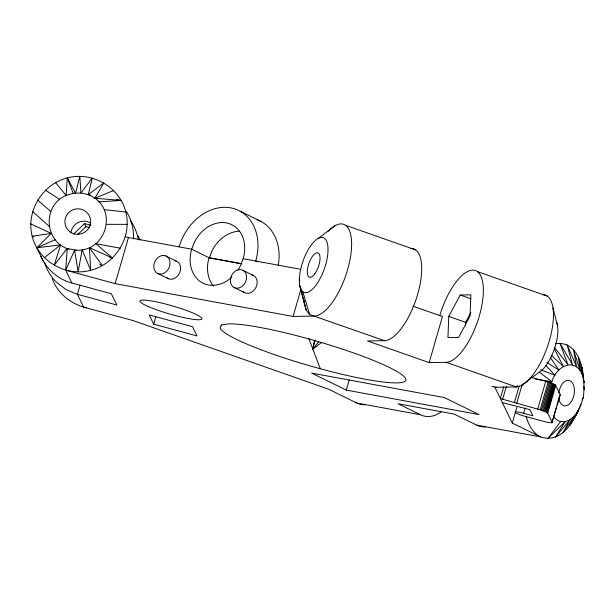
<?xml version="1.0" encoding="UTF-8"?>
<svg xmlns="http://www.w3.org/2000/svg" width="615" height="615" viewBox="0 0 615 615"><rect width="100%" height="100%" fill="white"/><g stroke="black" fill="none" stroke-linecap="round" stroke-linejoin="round"><path stroke-width="0.92" d="M448.766 316.41L447.935 337.604L458.582 337.412L470.045 316.025L470.867 294.831L460.228 295.023L448.766 316.41L465.578 322.314L465.47 325.081M90.136 195.032L80.911 193.018L79.842 176.328L75.576 193.202L67.327 177.896C42.45 184.177 25.769 211.245 32.172 236.252C38.33 261.252 65.959 276.958 90.666 270.331C115.551 264.05 132.233 236.99 125.821 211.983C119.664 186.983 92.042 171.262 67.327 177.896L66.089 195.439C42.189 205.418 44.126 241.81 68.965 249.229M76.437 250.466L67.25 248.383L65.69 270.2L71.932 283.031L111.33 293.732L116.827 305.025L77.428 294.324L65.89 289.473L56.019 281.816A48.401 47.639 -25.9 0 1 44.426 262.19M309.653 314.588L306.17 310.075L299.543 284.76L299.297 279.072L300.028 272.422L301.681 265.273A29.043 11.339 -70.7 0 1 322.652 237.482A29.043 11.339 -70.7 0 1 324.059 269.639A29.043 11.339 -70.7 0 1 302.841 291.825L309.653 314.588L384.437 340.664A48.401 18.904 -70.7 0 0 417.693 294.208A48.401 18.904 -70.7 0 0 411.043 248.475M441.585 411.581A48.401 28.736 -79.6 0 1 420.468 414.748L398.013 403.74L454.185 414.095L476.64 425.111L540.477 436.881C564.078 444.76 577.439 415.525 583.289 397.375C585.841 378.579 582.221 339.926 555.506 343.731M314.25 340.764L312.843 349.097L321.86 342.324M328.079 231.386A48.401 18.904 -70.7 0 1 350.558 256.639A48.401 18.904 -70.7 0 1 314.365 316.064L293.086 316.456L115.166 283.638L65.69 270.2L74.592 250.074C107.171 253.442 119.502 206.456 88.252 194.709L92.304 178.019L80.911 193.018L73.354 193.271L66.089 195.439L55.604 182.617M315.164 340.057L312.843 349.097L318.731 341.763M80.081 285.137L77.428 294.324L83.655 307.146L133.14 320.584L328.441 389.149L356.639 402.979L420.468 414.748M115.166 283.638L128.474 237.544L191.703 249.206L209.323 257.854L241.188 263.727M153.704 324.167L149.214 314.934L192.503 326.688L197 335.928L153.704 324.167L155.833 316.794M293.086 316.456L301.066 288.796M346.299 390.095L311.651 373.105L444.422 397.59L479.07 414.579L346.299 390.095L349.228 379.955M384.437 340.664L367.486 340.971L429.155 362.619L442.454 316.525L412.965 306.178M503.7 386.835L500.341 398.489L512.28 423.051L540.477 436.881A48.401 28.736 -79.6 0 1 526.156 416.163M502.347 402.617L529.93 409.659L532.921 415.817L523.642 413.295A9.679 1.284 16.1 0 0 515.116 412.319A9.679 1.284 16.1 0 0 525.141 416.378L546.074 422.013L550.763 422.812L552.224 422.397L547.734 413.149L546.12 412.042L540.139 409.798L502.647 399.212L506.268 386.658M514.34 402.71L519.252 385.674M516.7 403.386L522.127 384.552M512.28 423.051L516.8 407.384M523.642 413.295L525.195 407.922M537.71 409.09L545.728 381.3L555.245 384.875L560.242 394.599L552.101 422.713M540.139 409.798L548.157 382M541.315 410.174L549.333 382.376M542.453 410.559L550.463 382.761M543.514 410.943L551.532 383.145M544.49 411.32L552.508 383.529M545.367 411.689L553.377 383.898M546.12 412.042L554.138 384.252M546.743 412.365L554.761 384.575M547.227 412.665L555.245 384.875M547.734 413.149L555.752 385.359M551.809 422.797L556.46 406.653M556.975 404.862L560.242 394.599M551.386 383.499C556.698 361.889 581.298 356.139 584.004 382.599L583.327 378.971L583.635 382.607M43.027 260.622L36.792 247.799L60.624 244.87L54.143 265.38L67.25 248.383M577.547 410.82L575.871 415.24L581.183 404.585M241.818 263.774L209.069 257.731L208.839 258.323A32.587 25.868 -63.9 0 0 213.351 286.052M209.323 257.854L212.167 250.528A32.587 25.868 -63.9 0 1 239.158 231.217M582.136 399.765L583.289 397.375M465.578 322.314L470.875 312.443M98.784 201.881L121.209 200.436L94.879 198.222L103.858 182.855L88.252 194.709M560.626 421.559L547.773 438.672L565.162 421.69L569.79 419.868L574.195 416.232L578.085 411.02L570.02 425.065L574.195 416.232L563.063 432.553L569.79 419.868L555.476 437.188L565.162 421.69L560.626 421.559A29.043 17.243 -79.6 0 1 553.562 416.386M30.75 223.875L51.245 233.408L36.792 247.799L55.166 239.758M73.539 234.169L84.509 223.545L90.928 225.29M77.767 234.615L86 226.643L89.667 227.642M502.647 399.212L500.341 398.489L494.891 387.304L516.17 386.912L517.615 385.667M44.288 257.739L60.624 244.87M318.27 238.389L335.36 225.544M521.789 385.244L538.955 372.352A29.043 11.339 -70.7 0 0 554.369 348.982A29.043 11.339 -70.7 0 0 556.352 321.607M94.879 198.222L113.713 190.496M51.245 233.408L32.172 236.252L33.971 236.875M429.155 362.619L446.098 362.312L516.17 386.912A48.401 18.904 -70.7 0 0 549.426 340.456A48.401 18.904 -70.7 0 0 542.784 294.723M106.533 224.321L127.251 224.36M104.258 209.684L125.821 211.983M534.904 379.017L551.909 381.7L539.178 372.029M116.496 199.614L121.209 200.436M243.156 258.7L300.758 269.324M120.363 248.214L95.863 243.671L112.514 258.077L109.739 257.485M492.015 386.412L496.674 387.273M209.069 257.731L212.067 258.361M125.383 236.714L128.474 237.544M531.106 377.326L545.728 381.3M514.601 386.42L516.17 386.912M345.684 225.351L415.755 249.951M477.417 271.599L547.488 296.199M460.228 295.023L470.852 298.752M540.662 369.769L555.014 375.265L545.951 365.541M74.592 250.074L78.151 271.892L82.149 249.821L90.666 270.331L89.406 247.637L112.514 258.077M240.188 211.26L261.337 221.631M257.393 261.836L255.725 261.021A48.401 38.414 -63.9 0 0 230.733 207.862A48.401 38.414 -63.9 0 0 179.126 246.892M243.056 270.339L253.626 275.528M233.946 287.42L244.524 292.602M165.927 255.948L167.611 257.047A9.679 7.68 -63.9 0 1 168.948 267.832L167.664 270A9.679 7.68 -63.9 0 1 156.717 272.883A9.679 7.68 -63.9 0 1 155.241 260.914A9.679 7.68 -63.9 0 1 165.927 255.948L178.189 262.228A9.679 7.68 -63.9 0 1 179.519 273.014L178.235 275.189A9.679 7.68 -63.9 0 1 166.773 277.642M157.886 273.552L168.456 278.741M99.815 264.35L102.382 265.611L89.406 247.637M547.035 362.535L558.897 370.053L550.364 357.592M45.479 190.158L59.624 199.406M37.638 200.013L50.761 211.475M32.61 211.514L49.131 226.251M551.463 355.47L563.309 366.417L554.246 348.62M554.43 347.383L567.937 364.603L559.788 342.909L572.473 364.726L567.084 344.692L576.601 366.794L573.472 349.62L580.045 370.653L578.523 357.353L582.574 376.042L581.882 367.363L583.212 378.079M73.185 193.325L67.327 177.896M299.543 284.76L300.758 289.111L302.841 291.825M138.021 235.837L140.235 240.035M84.509 223.545L86 226.643M52.267 278.518C56.987 292.648 69.718 302.818 83.655 307.146A48.401 47.639 -25.9 0 0 86.269 307.777M308.768 338.373L320.323 368.754M299.297 279.072L299.851 280.855M300.758 289.111L306.17 310.075M552.993 307.969L557.582 325.919M583.942 386.243L584.25 389.879M304.025 299.974L304.156 302.826M126.475 211.614A48.401 47.639 -25.9 0 1 133.417 238.974M71.932 283.031A48.401 47.639 -25.9 0 1 40.89 256.332M130.388 220.485A48.401 47.639 -25.9 0 1 138.352 239.827M485.627 426.848A48.401 28.736 -79.6 0 1 476.64 425.111M439.702 315.726A48.401 18.904 -70.7 0 1 472.95 270.123A48.401 18.904 -70.7 0 1 479.27 316.141A48.401 18.904 -70.7 0 1 446.098 362.312M365.618 404.716A48.401 28.736 -79.6 0 1 355.132 402.149M70.94 232.993A12.907 12.7 -26 0 1 90.39 222.884M558.82 392.985A12.907 7.664 -79.6 0 1 570.989 381.408A12.907 7.664 -79.6 0 1 570.881 402.287A12.907 7.664 -79.6 0 1 558.797 397.882M237.913 270.1A32.587 25.868 -63.9 0 0 240.311 266.018L243.386 258.108A32.587 25.868 -63.9 0 0 229.203 223.637A32.587 25.868 -63.9 0 0 194.54 241.887L191.473 249.798A32.587 25.868 -63.9 0 0 200.598 281.778A32.587 25.868 -63.9 0 0 231.87 277.15M257.201 219.709A48.401 38.414 -63.9 0 1 278.195 265.788M251.735 274.844A9.679 7.68 -63.9 0 1 255.786 287.812A9.679 7.68 -63.9 0 1 242.94 291.341M175.214 260.729A9.679 7.68 -63.9 0 1 176.497 261.129M221.285 325.043L220.062 328.164A96.801 12.8 16.1 0 0 351.596 376.449A96.801 12.8 16.1 0 0 379.086 362.773A96.801 12.8 16.1 0 0 228.749 323.844L221.285 325.043M230.54 282.262L230.417 279.902A9.679 7.68 -63.9 0 1 242.456 270.046A9.679 7.68 -63.9 0 1 243.248 285.322A9.679 7.68 -63.9 0 1 230.54 282.262M314.911 273.675A12.907 5.043 -70.7 0 0 318.455 253.149A12.907 5.043 -70.7 0 0 307.6 268.325A12.907 5.043 -70.7 0 0 314.911 273.675M74.207 233.846A12.907 12.7 -26 0 0 90.236 218.317A12.907 12.7 -26 0 0 68.819 212.498A12.907 12.7 -26 0 0 74.207 233.846M148.376 306.585A32.264 4.267 16.1 0 0 200.659 319.608A32.264 4.267 16.1 0 0 163.759 303.572A32.264 4.267 16.1 0 0 148.376 306.585"/></g></svg>
